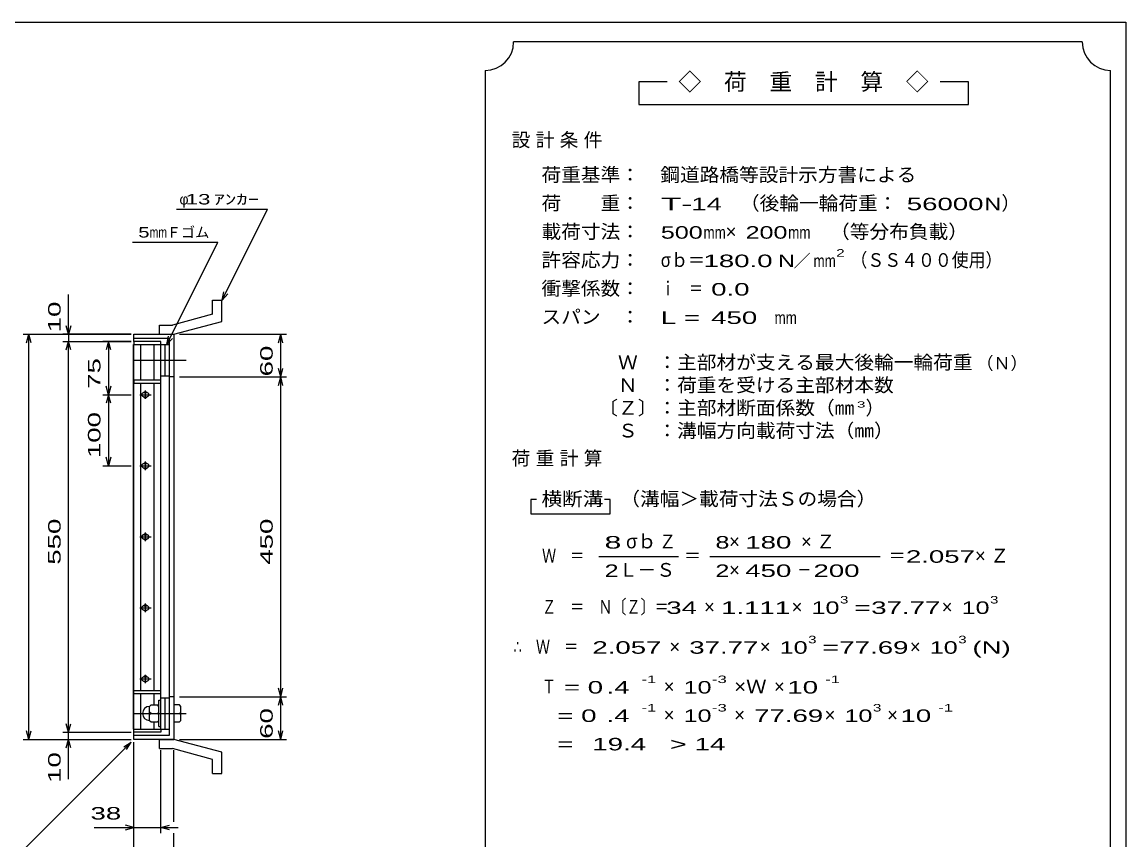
# Model space of a CAD drawing. Units: millimetres, scale not verified. Extents: x -1456 to 1385, y -1026 to 843.
# Drawn here: x -168 to 1385, y -308 to 843 of the extents above; entities that cross this region are included whole.
import ezdxf
from ezdxf.enums import TextEntityAlignment as Align

# ---------------------------------------------------------------- set-up
doc = ezdxf.new("R2010")
doc.units = ezdxf.units.MM
doc.header["$LTSCALE"] = 8
doc.linetypes.add('CHAIN', pattern=[18.5, 12, -1.5, 3.5, -1.5])
for name, color, linetype, lineweight in [('0_2', 150, 'Continuous', 25), ('16', 3, 'Continuous', 25), ('19', 6, 'Continuous', 25), ('22', 4, 'Continuous', 25), ('24', 2, 'Continuous', 25)]:
    doc.layers.add(name, color=color, linetype=linetype, lineweight=lineweight)
doc.styles.add('ベクトル', font='')
doc.styles.get('ベクトル').set_extended_font_data('ベクトル')

msp = doc.modelspace()

# ---------------------------------------------------------------- linework, layer by layer
at = {"layer": '0_2'}
for p, q in [((-1383.2, 842.8), (1384.8, 842.8)), ((1384.8, 842.8), (1384.8, -917.2))]:
    msp.add_line(p, q, dxfattribs=at)
at = {"layer": '16'}
for p, q in [((-11.7, -152), (-11.7, 389)), ((-11.7, 389), (-11, 389)), ((27, 393.5), (-11, 393.5)), ((-11, 393.5), (-11, 389)), ((-11, 389), (27, 389)), ((-11, -152), (-11, 389)), ((-11, 389), (27, 389)), ((-1.5, 339), (-1.5, 389)), ((17.5, 339), (17.5, 389)), ((27, 389), (27, 393.5)), ((27, -152), (27, 389)), ((27, 389), (33, 389)), ((33, 345), (33, 389)), ((33, 389), (39, 389)), ((39, 345), (39, 389)), ((27, 345), (33, 345)), ((33, 345), (39, 345)), ((-11, 339), (-11, 334.5)), ((27, 339), (-11, 339)), ((-11, 334.5), (27, 334.5)), ((-1.5, -97.5), (-1.5, 334.5)), ((17.5, -97.5), (17.5, 334.5)), ((27, 334.5), (27, 339)), ((-3, 318.5), (13, 318.5)), ((3, 321.5), (7, 321.5)), ((3, 315.5), (7, 315.5)), ((5, 312.5), (5, 324.5)), ((-3, 218.5), (13, 218.5)), ((3, 221.5), (7, 221.5)), ((5, 212.5), (5, 224.5)), ((3, 215.5), (7, 215.5)), ((5, 112.5), (5, 124.5)), ((-3, 118.5), (13, 118.5)), ((3, 121.5), (7, 121.5)), ((3, 115.5), (7, 115.5)), ((-3, 18.5), (13, 18.5)), ((3, 21.5), (7, 21.5)), ((5, 12.5), (5, 24.5)), ((3, 15.5), (7, 15.5)), ((5, -87.5), (5, -75.5)), ((-3, -81.5), (13, -81.5)), ((3, -78.5), (7, -78.5)), ((3, -84.5), (7, -84.5)), ((-11, -102), (-11, -97.5)), ((-11, -97.5), (27, -97.5)), ((-11, -102), (27, -102)), ((-1.5, -152), (-1.5, -102)), ((17.5, -117), (17.5, -102)), ((27, -102), (27, -97.5)), ((27, -108), (33, -108)), ((33, -152), (33, -108)), ((33, -108), (39, -108)), ((39, -152), (39, -108)), ((13, -118), (11, -120)), ((11, -140), (11, -120)), ((13, -118), (22, -118)), ((24, -120), (22, -118)), ((24, -148.5), (24, -111.5)), ((24, -111.5), (27, -111.5)), ((27, -148.5), (27, -111.5)), ((13, -130), (11, -128)), ((13, -130), (11, -132)), ((13, -130), (22, -130)), ((22, -130), (24, -128)), ((24, -132), (22, -130)), ((-11.7, -152), (-11, -152)), ((-11, -152), (27, -152)), ((-11, -156.5), (-11, -152)), ((-11, -152), (27, -152)), ((11, -140), (13, -142)), ((13, -142), (22, -142)), ((17.5, -152), (17.5, -143)), ((22, -142), (24, -140)), ((24, -148.5), (27, -148.5)), ((27, -152), (27, -156.5)), ((27, -152), (33, -152)), ((33, -152), (39, -152)), ((27, -156.5), (-11, -156.5))]:
    msp.add_line(p, q, dxfattribs=at)
at = {"layer": '16', "linetype": 'CHAIN'}
for p, q in [((-12.6, 367), (62.4, 367)), ((-12.6, -130), (62.4, -130))]:
    msp.add_line(p, q, dxfattribs=at)
at = {"layer": '16'}
for centre, radius, start, end in [((3, 318.5), 3, 90, 270), ((5, 318.5), 4, 46.6, 133.4), ((5, 318.5), 4, 226.6, 313.4), ((7, 318.5), 3, 270, 90), ((3, 218.5), 3, 90, 270), ((5, 218.5), 4, 46.6, 133.4), ((7, 218.5), 3, 270, 90), ((5, 218.5), 4, 226.6, 313.4), ((3, 118.5), 3, 90, 270), ((5, 118.5), 4, 46.6, 133.4), ((5, 118.5), 4, 226.6, 313.4), ((7, 118.5), 3, 270, 90), ((3, 18.5), 3, 90, 270), ((5, 18.5), 4, 46.6, 133.4), ((5, 18.5), 4, 226.6, 313.4), ((7, 18.5), 3, 270, 90), ((5, -81.5), 4, 46.6, 133.4), ((3, -81.5), 3, 90, 270), ((5, -81.5), 4, 226.6, 313.4), ((7, -81.5), 3, 270, 90), ((11, -130), 10, 90, 270)]:
    msp.add_arc(centre, radius, start, end, dxfattribs=at)
at = {"layer": '19'}
for p, q in [((99.6, 451.6), (112.6, 451.6)), ((99.6, 431.6), (99.6, 451.6)), ((112.6, 421.6), (112.6, 451.6)), ((99.6, 431.6), (43.3, 416.5)), ((45, 403.5), (112.6, 421.6)), ((25, 416.5), (43.3, 416.5)), ((25, 403.5), (25, 416.5)), ((-11, 393.5), (-11, 403.5)), ((-11, 403.5), (45, 403.5)), ((39, 397.5), (-11, 397.5)), ((25, 403.5), (45, 403.5)), ((39, -160.5), (39, 397.5)), ((45, 403.5), (45, -166.5)), ((45, 343.5), (39, 343.5)), ((45, -106.5), (39, -106.5)), ((53, -118), (45, -118)), ((45, -118), (45, -142)), ((55, -120), (53, -118)), ((55, -140), (55, -120)), ((45, -130), (53, -130)), ((55, -128), (53, -130)), ((53, -130), (55, -132)), ((45, -142), (53, -142)), ((53, -142), (55, -140)), ((-11, -166.5), (-11, -156.5)), ((-11, -160.5), (39, -160.5)), ((45, -166.5), (-11, -166.5)), ((25, -166.5), (45, -166.5)), ((25, -179.5), (25, -166.5)), ((112.6, -184.6), (45, -166.5)), ((25, -179.5), (43.3, -179.5)), ((99.6, -194.6), (43.3, -179.5)), ((112.6, -214.6), (112.6, -184.6)), ((99.6, -214.6), (99.6, -194.6)), ((99.6, -214.6), (112.6, -214.6))]:
    msp.add_line(p, q, dxfattribs=at)
at = {"layer": '22'}
for p, q in [((49, 579.5), (177, 579.5)), ((113, 451.5), (177, 579.5)), ((-13, 533), (107, 533)), ((35, 389), (107, 533)), ((-103, 403.5), (-103, 459.5)), ((113, 451.5), (115.4, 463.2)), ((113, 451.5), (121, 460.3)), ((-103, 403.5), (-106.2, 415.5)), ((-99.8, 415.5), (-103, 403.5)), ((-167, 403.5), (-15, 403.5)), ((-162.2, 391.5), (-159, 403.5)), ((-155.8, 391.5), (-159, 403.5)), ((-159, -166.5), (-159, 403.5)), ((-15, 403.5), (-111, 403.5)), ((-111, 393.5), (-15, 393.5)), ((-106.2, 381.5), (-103, 393.5)), ((-103, 403.5), (-103, 393.5)), ((-99.8, 381.5), (-103, 393.5)), ((-103, -156.5), (-103, 393.5)), ((-15, 393.5), (-55, 393.5)), ((-47, 393.5), (-50.2, 381.5)), ((-43.8, 381.5), (-47, 393.5)), ((-47, 393.5), (-47, 318.5)), ((35, 389), (37.4, 400.7)), ((35, 389), (43, 397.8)), ((53, 403.5), (203.4, 403.5)), ((192.2, 391.5), (195.4, 403.5)), ((198.6, 391.5), (195.4, 403.5)), ((195.4, 343.5), (195.4, 403.5)), ((53, 343.5), (203.4, 343.5)), ((195.4, 343.5), (192.2, 355.5)), ((192.2, 331.5), (195.4, 343.5)), ((195.4, 343.5), (198.6, 355.5)), ((198.6, 331.5), (195.4, 343.5)), ((195.4, -106.5), (195.4, 343.5)), ((-47, 318.5), (-50.2, 330.5)), ((-43.8, 330.5), (-47, 318.5)), ((-55, 318.5), (-15, 318.5)), ((-47, 318.5), (-50.2, 306.5)), ((-43.8, 306.5), (-47, 318.5)), ((-47, 318.5), (-47, 218.5)), ((-55, 218.5), (-15, 218.5)), ((-47, 218.5), (-50.2, 230.5)), ((-43.8, 230.5), (-47, 218.5)), ((53, -106.5), (203.4, -106.5)), ((195.4, -106.5), (192.2, -94.5)), ((192.2, -118.5), (195.4, -106.5)), ((195.4, -106.5), (198.6, -94.5)), ((198.6, -118.5), (195.4, -106.5)), ((195.4, -166.5), (195.4, -106.5)), ((-159, -166.5), (-162.2, -154.5)), ((-159, -166.5), (-155.8, -154.5)), ((-103, -156.5), (-106.2, -144.5)), ((-103, -156.5), (-99.8, -144.5)), ((195.4, -166.5), (192.2, -154.5)), ((195.4, -166.5), (198.6, -154.5)), ((-167, -166.5), (-15, -166.5)), ((-167, -322.5), (-15, -170.5)), ((-111, -156.5), (-15, -156.5)), ((-111, -166.5), (-15, -166.5)), ((-106.2, -178.5), (-103, -166.5)), ((-103, -166.5), (-103, -156.5)), ((-99.8, -178.5), (-103, -166.5)), ((-103, -222.5), (-103, -166.5)), ((-25.4, -176.9), (-15, -170.5)), ((-21.4, -180.9), (-15, -170.5)), ((-11, -298.5), (-11, -170.5)), ((-11, -354.5), (-11, -170.5)), ((53, -166.5), (203.4, -166.5)), ((27, -298.5), (27, -181.9)), ((45, -282.5), (45, -181.9)), ((-67, -290.5), (-11, -290.5)), ((-11, -290.5), (-23, -287.3)), ((-23, -293.7), (-11, -290.5)), ((-11, -290.5), (27, -290.5)), ((27, -290.5), (39, -287.3)), ((39, -293.7), (27, -290.5)), ((27, -290.5), (51, -290.5)), ((45, -354.5), (45, -298.5))]:
    msp.add_line(p, q, dxfattribs=at)
at = {"layer": '24', "color": 4}
for p, q in [((1323.2, 814.8), (523.2, 814.8)), ((483.2, 774.8), (483.2, -465.2)), ((1363.2, -465.2), (1363.2, 774.8)), ((739.2, 758.8), (699.2, 758.8)), ((699.2, 758.8), (699.2, 726.8)), ((1163.2, 758.8), (1123.2, 758.8)), ((1163.2, 726.8), (1163.2, 758.8)), ((699.2, 726.8), (1163.2, 726.8)), ((555.2, 170.8), (547.2, 170.8)), ((547.2, 170.8), (547.2, 150.8)), ((659.2, 170.8), (651.2, 170.8)), ((659.2, 150.8), (659.2, 170.8)), ((547.2, 150.8), (659.2, 150.8)), ((643.2, 90.8), (755.2, 90.8)), ((799.2, 90.8), (1039.2, 90.8))]:
    msp.add_line(p, q, dxfattribs=at)
for centre, start, end in [((483.2, 814.8), 270, 0), ((1363.2, 814.8), 180, 270)]:
    msp.add_arc(centre, 40, start, end, dxfattribs=at)

# ---------------------------------------------------------------- texts
at = {"layer": '22', "color": 2, "style": 'ベクトル'}
for s, height, p in [('φ', 14.7, (53, 593.5)), ('Ｆゴム', 14.66, (35, 547))]:
    msp.add_text(s, height=height, dxfattribs=at).set_placement(p, align=Align.MIDDLE_LEFT)
for s, height, width, p in [(' 13 ', 14.66, 1.6, (53, 593.5)), ('ｱﾝｶｰ', 14.66, 1.6, (101, 593.5)), ('5', 14.7, 1.45, (-5, 547)), ('mm', 14.66, 0.75, (11, 547)), (' 38 ', 17.6, 1.65, (-83, -270.5))]:
    msp.add_text(s, height=height, dxfattribs=dict(at, width=width)).set_placement(p, align=Align.MIDDLE_LEFT)
at = {"layer": '22', "color": 2, "style": 'ベクトル', "width": 1.65}
for s, p in [(' 10 ', (-123, 395.5)), (' 60 ', (175.4, 333.5)), (' 75 ', (-67, 316)), (' 100 ', (-67, 218.5)), (' 550 ', (-123, 68.5)), (' 450 ', (175.4, 68.5)), (' 60 ', (175.4, -176.5)), (' 10 ', (-123, -238.5))]:
    msp.add_text(s, height=17.6, rotation=90, dxfattribs=at).set_placement(p, align=Align.MIDDLE_LEFT)
at = {"layer": '24', "style": 'ベクトル'}
for s, height, p in [('◇\u3000荷\u3000重\u3000計\u3000算\u3000◇', 23.46, (755.2, 758.8)), ('）', 19.4, (1209.6, 588)), ('×', 19.4, (821.6, 548)), ('／', 17.6, (917.2, 506.8)), ('（Ｎ）', 17.6, (1174.4, 362.8)), ('）', 19.4, (1018.4, 300)), ('σｂ', 19.35, (681.6, 112)), ('×', 19.4, (826.4, 112)), ('Ｌ－Ｓ', 19.35, (671.2, 72)), ('×', 19.4, (826.4, 72)), ('×', 19.4, (791.2, 20)), ('×', 19.4, (914.4, 20)), ('×', 19.4, (1125.6, 20)), ('×', 19.4, (742.4, -36)), ('×', 19.4, (869.6, -36)), ('×', 19.4, (1080.8, -36)), ('×', 19.4, (734.4, -92)), ('×', 19.4, (889.6, -92)), ('×', 19.4, (734.4, -132)), ('×', 19.4, (833.6, -132)), ('×', 19.4, (960.8, -132)), ('×', 19.4, (1048.8, -132))]:
    msp.add_text(s, height=height, dxfattribs=at).set_placement(p, align=Align.MIDDLE_LEFT)
for s, height, width, p in [('荷重基準：\u3000', 19.35, 1.05, (562.4, 628)), ('鋼道路橋等設計示方書による', 19.35, 1.05, (729.6, 628)), ('荷\u3000\u3000重：\u3000', 19.35, 1.05, (562.4, 588)), ('T-', 17.6, 2, (730.4, 586.8)), (' 14 ', 17.6, 1.65, (762.4, 586.8)), ('（後輪一輪荷重：', 19.35, 1.05, (841.6, 588)), (' 56000', 17.6, 1.65, (1065.6, 586.8)), ('N', 17.6, 1.4, (1185.6, 586.8)), ('載荷寸法：\u3000', 19.35, 1.05, (562.4, 548)), ('\u3000（等分布負載）', 19.35, 1.05, (940.8, 548)), ('500', 17.6, 1.5, (730.4, 546.8)), ('mm', 17.6, 0.8, (790.4, 546.8)), ('200', 17.6, 1.5, (849.6, 546.8)), ('mm', 17.6, 0.8, (909.6, 546.8)), ('許容応力：\u3000', 19.35, 1.05, (562.4, 508)), ('σｂ＝', 19.35, 0.9, (730.4, 508)), ('180.0', 17.6, 1.65, (790.4, 506.8)), ('N', 17.6, 1.4, (895.2, 506.8)), ('2', 10.6, 1.5, (977.2, 518)), ('（ＳＳ４００使用）', 19.35, 0.9, (997.2, 508)), ('mm', 17.6, 0.8, (945.2, 506.8)), ('衝撃係数：\u3000', 19.35, 1.05, (562.4, 468)), ('ｉ\u3000＝', 19.35, 0.75, (730.4, 468)), (' 0.0', 17.6, 1.65, (790.4, 466.8)), ('スパン\u3000：\u3000', 19.35, 1.05, (562.4, 428)), ('L =', 17.6, 1.65, (730.4, 426.8)), (' 450 ', 17.6, 1.65, (790.4, 426.8)), ('mm', 17.6, 0.8, (890.4, 426.8)), ('\u3000Ｗ\u3000：主部材が支える最大後輪一輪荷重', 19.35, 1.05, (642.4, 364)), ('\u3000Ｎ\u3000：荷重を受ける主部材本数', 19.35, 1.05, (642.4, 332)), ('〔Ｚ〕：主部材断面係数（㎜', 19.35, 1.05, (642.4, 300)), ('3', 8.8, 1.8, (1006.4, 304.8)), ('\u3000Ｓ\u3000：溝幅方向載荷寸法（㎜）', 19.35, 1.05, (642.4, 268)), ('横断溝', 19.35, 1.1, (562.4, 172)), ('\u3000（溝幅＞載荷寸法Ｓの場合）', 19.35, 1.05, (645.6, 172)), ('8', 17.6, 1.8, (651.2, 110.8)), ('Ｚ', 19.4, 0.9, (728, 112)), ('8', 17.6, 1.5, (807.2, 110.8)), (' 180 ', 17.6, 1.65, (838.4, 110.8)), ('Ｗ\u3000＝', 19.35, 0.75, (563.2, 92)), ('＝', 19.4, 0.9, (763.2, 92)), ('＝', 19.4, 0.9, (1051.2, 92)), ('2.057', 17.6, 1.65, (1075.2, 90.8)), ('2', 17.6, 1.5, (651.2, 70.8)), ('2', 17.6, 1.5, (807.2, 70.8)), (' 450 ', 17.6, 1.65, (838.4, 70.8)), (' 200 ', 17.6, 1.65, (934.4, 70.8)), ('－', 19.4, 0.75, (922.4, 72)), ('Ｚ\u3000＝\u3000Ｎ〔Ｚ〕＝', 19.35, 0.75, (563.2, 20)), ('3', 10.6, 1.5, (982.4, 30)), ('3', 10.6, 1.5, (1193.6, 30)), (' 34 ', 17.6, 1.65, (727.2, 18.8)), ('1.111', 17.6, 1.65, (815.2, 18.8)), ('10', 17.6, 1.5, (942.4, 18.8)), ('=', 17.6, 1.7, (1002.4, 18.8)), ('37.77', 17.6, 1.65, (1026.4, 18.8)), ('10', 17.6, 1.5, (1153.6, 18.8)), ('∴\u3000Ｗ\u3000＝', 19.35, 0.75, (523.2, -36)), (' 2.057', 17.6, 1.65, (623.2, -37.2)), ('37.77', 17.6, 1.65, (770.4, -37.2)), ('10', 17.6, 1.5, (897.6, -37.2)), ('3', 10.6, 1.5, (937.6, -26)), ('77.69', 17.6, 1.65, (981.6, -37.2)), ('10', 17.6, 1.5, (1108.8, -37.2)), ('3', 10.6, 1.5, (1148.8, -26)), ('(N)', 17.6, 1.65, (1168.8, -37.2)), ('=', 17.6, 1.7, (957.6, -37.2)), ('-1', 10.56, 1.65, (703.2, -82)), ('-3', 10.56, 1.65, (802.4, -82)), ('-1', 10.56, 1.65, (961.6, -82)), ('Ｔ', 19.4, 0.75, (563.2, -92)), (' = 0', 17.6, 1.65, (583.2, -93.2)), (' .4 ', 17.6, 1.65, (643.2, -93.2)), ('10', 17.6, 1.5, (762.4, -93.2)), ('×Ｗ', 19.35, 1.1, (833.6, -92)), (' 10 ', 17.6, 1.65, (897.6, -93.2)), ('  = 0', 17.6, 1.65, (563.2, -133.2)), ('-1', 10.56, 1.65, (703.2, -122)), ('10', 17.6, 1.5, (762.4, -133.2)), ('-3', 10.56, 1.65, (802.4, -122)), ('77.69', 17.6, 1.65, (861.6, -133.2)), ('10', 17.6, 1.5, (988.8, -133.2)), ('3', 10.6, 1.5, (1028.8, -122)), (' 10 ', 17.6, 1.65, (1056.8, -133.2)), ('-1', 10.56, 1.65, (1120.8, -122)), (' .4 ', 17.6, 1.65, (643.2, -133.2)), ('  =', 17.6, 1.65, (563.2, -173.2)), (' 19.4', 17.6, 1.65, (623.2, -173.2)), ('>', 17.6, 1.7, (743.2, -173.2)), (' 14 ', 17.6, 1.65, (767.2, -173.2))]:
    msp.add_text(s, height=height, dxfattribs=dict(at, width=width)).set_placement(p, align=Align.MIDDLE_LEFT)
at = {"layer": '24', "char_height": 19.35, "attachment_point": 4, "style": 'ベクトル'}
for s, insert in [('\\T1.28;設計条件', (520.4, 676)), ('\\T1.28;荷重計算', (520.4, 228)), ('\\T1.42;×Ｚ', (927.6, 112)), ('\\T1.42;×Ｚ', (1172.4, 92))]:
    msp.add_mtext(s, dxfattribs=dict(at, insert=insert))

doc.saveas('drawing.dxf')
